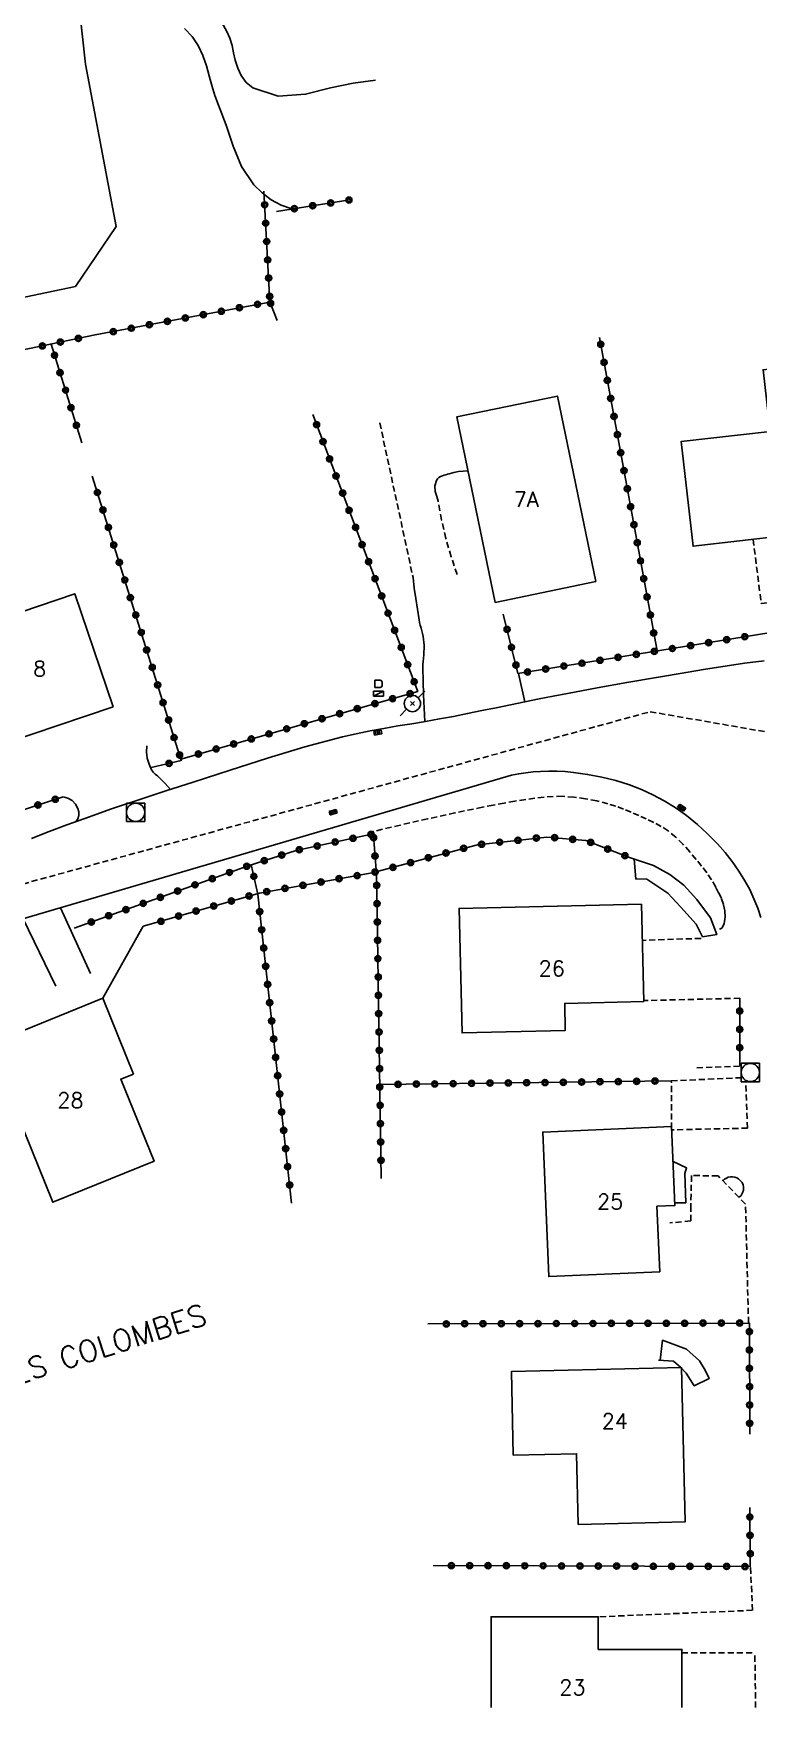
# Model space of a CAD drawing. Header units: millimetres. Extents: x 163000 to 164000, y 152000 to 153000.
# Drawn here: x 163207.2 to 163266.5, y 152000 to 152136.9 of the extents above; entities that cross this region are included whole.
import ezdxf
from ezdxf.enums import TextEntityAlignment as Align

# ---------------------------------------------------------------- set-up
doc = ezdxf.new("R2010")
doc.units = ezdxf.units.MM
doc.linetypes.add('DASHED', pattern=[0.75, 0.5, -0.25])
doc.layers.get('0').update_dxf_attribs({"linetype": 'CONTINUOUS'})
for name, color, linetype in [('W0001', 6, 'DASHED'), ('W0008', 7, 'CONTINUOUS'), ('W0017', 7, 'CONTINUOUS'), ('W0101', 7, 'CONTINUOUS'), ('W0105', 7, 'CONTINUOUS'), ('W0112', 1, 'DASHED'), ('W0211', 2, 'CONTINUOUS'), ('W0214', 2, 'CONTINUOUS'), ('W0322', 7, 'CONTINUOUS'), ('W0323', 7, 'CONTINUOUS'), ('W0401', 7, 'CONTINUOUS'), ('W0420', 7, 'CONTINUOUS'), ('W0438', 7, 'CONTINUOUS'), ('W0473', 7, 'CONTINUOUS'), ('W0989', 7, 'CONTINUOUS'), ('W0991', 7, 'CONTINUOUS')]:
    doc.layers.add(name, color=color, linetype=linetype)
doc.styles.get("Standard").update_dxf_attribs({"font": 'romans.shx', "width": 0.85})

# ---------------------------------------------------------------- blocks, each defined once
blk = doc.blocks.new('T473')
for p, q in [((-0.166667, 0.166667), (0.166667, -0.166667)), ((-0.166667, -0.166667), (0.166667, 0.166667)), ((0.500001, 0.500001), (1.000002, 1.000002)), ((-1.000002, -1.000002), (-0.500001, -0.500001))]:
    blk.add_line(p, q)
blk.add_ellipse((0, 0), major_axis=(0.471405, 0.471405), ratio=1, start_param=5.4977871438, end_param=11.780972451)
blk = doc.blocks.new('T420')
for p, q in [((0.75, 0.75), (-0.75, 0.75)), ((-0.75, 0.75), (-0.75, -0.75)), ((0.75, 0.75), (0.75, -0.75)), ((0.75, -0.75), (-0.75, -0.75))]:
    blk.add_line(p, q)
blk.add_ellipse((0, 0), major_axis=(-0.53, 0.53), ratio=1, start_param=3.926991, end_param=10.210176)
blk = doc.blocks.new('T401')
for p, q in [((-0.3, 0.3), (0, 0.3)), ((-0.3, -0.25), (-0.3, 0.3)), ((-0.3, 0.15), (0, 0.15)), ((-0.3, 0), (0, 0)), ((0, 0.3), (0, -0.25)), ((-0.3, -0.15), (0, -0.15)), ((-0.3, -0.25), (-0.3, -0.3)), ((-0.3, -0.3), (0, -0.3)), ((0, -0.3), (0, -0.25))]:
    blk.add_line(p, q)
blk = doc.blocks.new('T438')
for p, q in [((-0.4, 0.2), (0.4, 0.2)), ((-0.4, -0.2), (-0.4, 0.2)), ((0.15, 1.1), (-0.3, 1.1)), ((-0.3, 1.1), (-0.3, 0.5)), ((-0.3, 0.5), (0.15, 0.5)), ((0.3, 0.65), (0.3, 0.95)), ((0.4, 0.2), (0.4, -0.2))]:
    blk.add_line(p, q)
at = {"flags": 128}
for points in [[(-0.4, -0.2), (0.4, 0.2)], [(0.4, -0.2), (-0.4, -0.2)]]:
    blk.add_lwpolyline(points, dxfattribs=at)
for centre, major_axis, start_param, end_param in [((0.15, 0.95), (0.106, -0.106), 0.785398, 2.356194), ((0.15, 0.65), (0.106, 0.106), 3.926991, 5.497787)]:
    blk.add_ellipse(centre, major_axis=major_axis, ratio=1, start_param=start_param, end_param=end_param)
blk = doc.blocks.new('t323o')
at = {"color": 0, "linetype": 'Continuous'}
for radius in [0.25, 0.15]:
    blk.add_circle((0, 0), radius, dxfattribs=at)
blk = doc.blocks.new('t322o')
at = {"color": 0, "linetype": 'Continuous'}
for radius in [0.25, 0.15]:
    blk.add_circle((0, 0), radius, dxfattribs=at)

msp = doc.modelspace()

# ---------------------------------------------------------------- linework, layer by layer
at = {"layer": 'W0001'}
msp.add_lwpolyline([(163155.66, 152000), (163154.91, 152005.36), (163156.98, 152020.36), (163167.13, 152045.5), (163197.68, 152064.97), (163257.66, 152081.45), (163269.49, 152079.39), (163271.09, 152000)], dxfattribs=at)
at = {"layer": 'W0008'}
for points in [[(163266.98, 152085.62), (163265.37, 152085.43), (163263.78, 152085.18), (163262.18, 152084.92), (163260.59, 152084.66), (163258.17, 152084.25), (163255.74, 152083.83), (163253.33, 152083.4), (163250.91, 152082.95), (163249.74, 152082.73), (163248.57, 152082.5), (163247.4, 152082.26), (163246.24, 152082.02), (163245.07, 152081.78), (163243.9, 152081.54), (163242.73, 152081.3), (163241.57, 152081.07), (163240.43, 152080.86), (163239.3, 152080.66), (163238.16, 152080.47), (163237.03, 152080.29), (163235.89, 152080.09), (163234.76, 152079.88), (163233.63, 152079.65), (163232.51, 152079.39), (163229.42, 152078.58), (163226.36, 152077.66), (163223.32, 152076.68), (163220.29, 152075.7), (163218.06, 152074.99), (163215.84, 152074.25), (163213.62, 152073.5), (163211.42, 152072.72), (163209.96, 152072.19), (163208.51, 152071.64), (163207.07, 152071.08)], [(163206.16, 152064.45), (163246.33, 152076.25)], [(163246.33, 152076.25), (163246.91, 152076.37), (163247.5, 152076.46), (163248.09, 152076.53), (163248.68, 152076.57), (163249.36, 152076.59), (163250.03, 152076.59), (163250.71, 152076.56), (163251.38, 152076.49), (163252.54, 152076.32), (163253.7, 152076.1), (163254.84, 152075.82), (163255.96, 152075.47), (163256.94, 152075.09), (163257.89, 152074.65), (163258.81, 152074.16), (163259.7, 152073.61), (163260.63, 152072.95), (163261.52, 152072.23), (163262.36, 152071.47), (163263.16, 152070.65), (163263.78, 152069.94), (163264.37, 152069.2), (163264.91, 152068.42), (163265.41, 152067.62), (163265.8, 152066.9), (163266.15, 152066.15), (163266.46, 152065.39), (163266.72, 152064.61)]]:
    msp.add_lwpolyline(points, dxfattribs=at)
at = {"layer": 'W0017'}
for points in [[(163238.27, 152092.43), (163238.37, 152091.56), (163238.49, 152090.7), (163238.62, 152089.83), (163238.76, 152088.97), (163238.81, 152088.74), (163238.86, 152088.52), (163238.92, 152088.29), (163238.98, 152088.06), (163239.04, 152087.84), (163239.09, 152087.61), (163239.13, 152087.37), (163239.16, 152087.14), (163239.17, 152086.88), (163239.17, 152086.62), (163239.16, 152086.35), (163239.14, 152086.09), (163239.12, 152085.83), (163239.1, 152085.57), (163239.08, 152085.31), (163239.08, 152085.05), (163239.09, 152083.94), (163239.12, 152082.84), (163239.17, 152081.74), (163239.23, 152080.64)], [(163246.9, 152084.58), (163247.4, 152082.25)], [(163218.44, 152075.08), (163218.22, 152075.33), (163217.99, 152075.57), (163217.77, 152075.81), (163217.54, 152076.04), (163217.46, 152076.12), (163217.37, 152076.2), (163217.28, 152076.27), (163217.19, 152076.35), (163217.11, 152076.42), (163217.02, 152076.51), (163216.95, 152076.6), (163216.89, 152076.7), (163216.68, 152077.16), (163216.54, 152077.65), (163216.48, 152078.15), (163216.49, 152078.66)], [(163209.66, 152074.5), (163210.05, 152074.39), (163210.39, 152074.18), (163210.67, 152073.89), (163210.87, 152073.53), (163210.93, 152073.25), (163210.93, 152072.97), (163210.85, 152072.69), (163210.7, 152072.44)], [(163206.38, 152064.52), (163209.06, 152059.01)], [(163211.89, 152060.03), (163209.44, 152065.42)]]:
    msp.add_lwpolyline(points, dxfattribs=at)
at = {"layer": 'W0101'}
for points in [[(163271.74, 152109.98), (163266.9, 152109.42), (163267.48, 152104.38), (163260.19, 152103.54), (163261.17, 152094.98), (163268.75, 152095.85), (163268.97, 152093.92), (163273.52, 152094.44), (163271.74, 152109.98)], [(163253.21, 152092.09), (163244.99, 152090.39), (163241.85, 152105.56), (163250.07, 152107.26), (163253.21, 152092.09)], [(163213.75, 152081.85), (163204.87, 152078.85), (163201.74, 152088.09), (163210.61, 152091.1), (163213.75, 152081.85)], [(163256.95, 152065.72), (163242.03, 152065.36), (163242.28, 152055.18), (163250.72, 152055.38), (163250.67, 152057.59), (163257.14, 152057.75), (163256.95, 152065.72)], [(163215.4, 152051.81), (163212.9, 152058.01), (163203.58, 152054.24), (163208.8, 152041.33), (163217.09, 152044.68), (163214.37, 152051.4), (163215.4, 152051.81)], [(163258.21, 152041.01), (163258.44, 152035.64), (163249.37, 152035.25), (163248.87, 152047.07), (163259.41, 152047.52), (163259.68, 152041.07), (163258.21, 152041.01)], [(163251.77, 152014.98), (163251.64, 152020.76), (163246.47, 152020.65), (163246.32, 152027.48), (163260.22, 152027.8), (163260.51, 152015.18), (163251.77, 152014.98)]]:
    msp.add_lwpolyline(points, close=True, dxfattribs=at)
for points in [[(163253.41, 152004.75), (163253.41, 152007.42), (163244.65, 152007.42), (163244.65, 152000)], [(163260.25, 152000), (163260.25, 152004.75), (163253.41, 152004.75)]]:
    msp.add_lwpolyline(points, dxfattribs=at)
at = {"layer": 'W0105'}
for points in [[(163255.88, 152069.55), (163257.92, 152068.87), (163259.28, 152068.14), (163260.41, 152067.25), (163261.48, 152066.1), (163262.58, 152064.58), (163263.1, 152063.22), (163261.95, 152063.04), (163261.43, 152064.06), (163260.17, 152065.47), (163259.1, 152066.6), (163257.4, 152067.75), (163256.48, 152067.77), (163256.34, 152069.4)], [(163259.67, 152041.27), (163260.57, 152041.29), (163260.49, 152043.67), (163260.64, 152044.14), (163259.53, 152044.66)], [(163258.34, 152028.41), (163259.57, 152028.33), (163260.15, 152027.84), (163260.59, 152027.34), (163261.25, 152026.32), (163262.48, 152026.9), (163262.16, 152027.58), (163261.69, 152028.36), (163260.64, 152029.3), (163258.68, 152030.04), (163258.48, 152028.4)]]:
    msp.add_lwpolyline(points, dxfattribs=at)
at = {"layer": 'W0112'}
for points in [[(163235.55, 152105.07), (163238.27, 152092.43)], [(163241.88, 152092.66), (163241.39, 152094.13), (163240.96, 152095.62), (163240.6, 152097.13), (163240.31, 152098.66), (163240.21, 152099.04), (163240.09, 152099.46), (163240.05, 152099.92), (163240.18, 152100.36), (163240.27, 152100.49), (163240.39, 152100.6), (163240.52, 152100.68), (163240.67, 152100.75), (163240.81, 152100.79), (163240.95, 152100.83), (163241.09, 152100.87), (163241.23, 152100.91), (163241.6, 152101.01), (163241.99, 152101.09), (163242.38, 152101.13), (163242.77, 152101.14)], [(163266.08, 152095.54), (163266.08, 152095.54), (163266.74, 152090.31), (163267.58, 152090.41)], [(163263.34, 152063.67), (163263.4, 152063.68), (163263.46, 152063.71), (163263.51, 152063.75), (163263.55, 152063.8), (163263.64, 152063.95), (163263.7, 152064.12), (163263.75, 152064.29), (163263.77, 152064.47), (163263.78, 152064.64), (163263.78, 152064.81), (163263.77, 152064.99), (163263.76, 152065.16), (163263.66, 152065.67), (163263.48, 152066.17), (163263.26, 152066.64), (163263.03, 152067.09), (163262.68, 152067.7), (163262.29, 152068.28), (163261.87, 152068.83), (163261.43, 152069.37), (163260.9, 152069.99), (163260.35, 152070.6), (163259.76, 152071.18), (163259.13, 152071.7), (163258.56, 152072.07), (163257.95, 152072.39), (163257.34, 152072.68), (163256.72, 152072.96), (163256.1, 152073.23), (163255.48, 152073.49), (163254.85, 152073.73), (163254.21, 152073.92), (163253.29, 152074.15), (163252.37, 152074.33), (163251.43, 152074.46), (163250.49, 152074.53), (163249.73, 152074.52), (163248.98, 152074.46), (163248.23, 152074.37), (163247.48, 152074.27), (163246.59, 152074.13), (163245.71, 152073.98), (163244.83, 152073.81), (163243.95, 152073.64), (163241.7, 152073.18), (163239.46, 152072.69), (163237.23, 152072.18), (163235, 152071.65)], [(163261.82, 152062.91), (163257.02, 152062.75)], [(163264.99, 152058.01), (163257.14, 152057.82)], [(163261.48, 152052.33), (163264.99, 152052.46)], [(163259.39, 152051.26), (163265.3, 152051.52)], [(163259.41, 152047.34), (163259.39, 152051.26)], [(163265.62, 152047.39), (163265.46, 152051.29)], [(163265.62, 152047.39), (163259.42, 152047.25)], [(163265.7, 152031.45), (163265.46, 152041.18), (163263.21, 152043.49), (163261.04, 152043.51), (163260.98, 152041.05), (163260.98, 152039.8), (163259.28, 152039.64)], [(163264.93, 152041.73), (163265.09, 152041.89), (163265.22, 152042.09), (163265.29, 152042.31), (163265.3, 152042.55), (163265.26, 152042.75), (163265.17, 152042.94), (163265.04, 152043.09), (163264.88, 152043.23), (163264.74, 152043.32), (163264.57, 152043.38), (163264.4, 152043.41), (163264.23, 152043.41), (163264.05, 152043.37), (163263.89, 152043.3), (163263.74, 152043.21), (163263.61, 152043.08)], [(163266.04, 152007.95), (163265.85, 152011.53)], [(163266.04, 152007.95), (163253.41, 152007.42)], [(163260.25, 152004.47), (163266.22, 152004.47)], [(163266.28, 152000), (163266.22, 152004.47)]]:
    msp.add_lwpolyline(points, dxfattribs=at)
at = {"layer": 'W0211'}
for points in [[(163219.58, 152137.34), (163220.21, 152136.68), (163220.71, 152135.93), (163221.09, 152135.12), (163221.38, 152134.28), (163221.6, 152133.47), (163221.81, 152132.66), (163222.05, 152131.85), (163222.36, 152131.06), (163222.98, 152129.43), (163223.55, 152127.72), (163224.25, 152126.04), (163225.26, 152124.54), (163225.92, 152123.88), (163226.66, 152123.33), (163227.48, 152122.88), (163228.35, 152122.57)], [(163212.9, 152058.01), (163216.21, 152063.9)]]:
    msp.add_lwpolyline(points, dxfattribs=at)
at = {"layer": 'W0214'}
for points in [[(163235.21, 152133.11), (163233.37, 152132.86), (163231.53, 152132.48), (163229.48, 152131.95), (163227.25, 152131.79), (163225.16, 152132.47), (163224.61, 152132.92), (163224.21, 152133.48), (163223.93, 152134.1), (163223.73, 152134.73), (163223.6, 152135.33), (163223.47, 152135.93), (163223.3, 152136.54), (163223.04, 152137.1), (163222.25, 152138.5), (163221.44, 152139.93), (163220.44, 152141.29), (163219.16, 152142.39), (163217.7, 152143.18), (163216.11, 152143.69), (163214.47, 152143.92), (163212.8, 152143.85)], [(163210.96, 152139.13), (163211.49, 152134.41), (163213.98, 152121.14), (163210.66, 152116.24), (163189.17, 152111.74)]]:
    msp.add_lwpolyline(points, dxfattribs=at)
at = {"layer": 'W0322'}
for points in [[(163227.09, 152122.37), (163233.1, 152123.31)], [(163188.93, 152101.52), (163187.36, 152106.09), (163187.23, 152107.08), (163212.28, 152112.27)], [(163216.21, 152063.9), (163225.71, 152066.62), (163234.94, 152068.27), (163243.53, 152070.57), (163249.21, 152071.2), (163252.4, 152070.92), (163255.88, 152069.55)]]:
    msp.add_lwpolyline(points, dxfattribs=at)
at = {"layer": 'W0323'}
for points in [[(163212.28, 152112.27), (163226.57, 152114.96), (163226.08, 152124.02)], [(163227.15, 152113.45), (163226.57, 152114.98)], [(163208.67, 152111.52), (163211.19, 152103.45)], [(163253.52, 152112.05), (163258.22, 152086.42)], [(163219.28, 152077.58), (163238.66, 152083.11), (163230.07, 152105.75)], [(163212.04, 152100.72), (163219.32, 152077.46), (163216.86, 152076.88)], [(163245.65, 152089.44), (163246.85, 152084.58), (163268.36, 152088.06)], [(163209.66, 152074.5), (163199.27, 152071.1), (163198.77, 152072.78)], [(163235.01, 152071.45), (163228.72, 152070.1), (163224.79, 152068.85), (163210.55, 152063.74)], [(163235, 152071.65), (163235.29, 152068.15)], [(163225.57, 152066.52), (163225.04, 152068.93)], [(163235.28, 152068.53), (163235.67, 152043.26)], [(163225.57, 152066.52), (163228.34, 152041.25)], [(163264.99, 152052.46), (163264.99, 152058.01)], [(163259.39, 152051.26), (163235.55, 152050.95)], [(163265.8, 152022.37), (163265.77, 152031.45), (163239.48, 152031.38)], [(163239.91, 152011.62), (163265.85, 152011.53), (163265.8, 152016.37)]]:
    msp.add_lwpolyline(points, dxfattribs=at)

# ---------------------------------------------------------------- block references
at = {"layer": 'W0322'}
for p, rotation in [((163231.54, 152123.07), 8.937031441143892), ((163233.02, 152123.3), 8.937031441143892), ((163228.57, 152122.6), 8.937031441143892), ((163230.06, 152122.83), 8.937031441143892), ((163210.9, 152111.98), 11.68936970411852), ((163207.96, 152111.37), 11.68936970411852), ((163209.43, 152111.68), 11.68936970411852), ((163246.85, 152070.94), 6.311211906759288), ((163248.34, 152071.11), 6.311211906759288), ((163249.84, 152071.15), 354.8479228216349), ((163251.33, 152071.01), 354.8479228216349), ((163239.52, 152069.5), 15.01835911116666), ((163240.96, 152069.89), 15.01835911116666), ((163242.41, 152070.28), 15.01835911116666), ((163243.87, 152070.61), 6.311211906759288), ((163245.36, 152070.78), 6.311211906759288), ((163252.8, 152070.76), 338.6456218825059), ((163254.19, 152070.21), 338.6456218825059), ((163255.59, 152069.67), 338.6456218825059), ((163235.17, 152068.33), 15.01835911116666), ((163236.62, 152068.72), 15.01835911116666), ((163238.07, 152069.11), 15.01835911116666), ((163227.79, 152067), 10.11905477383122), ((163229.27, 152067.26), 10.11905477383122), ((163230.74, 152067.52), 10.11905477383122), ((163232.22, 152067.79), 10.11905477383122), ((163233.7, 152068.05), 10.11905477383122), ((163221.97, 152065.55), 15.9870835646628), ((163223.42, 152065.97), 15.9870835646628), ((163224.86, 152066.38), 15.9870835646628), ((163226.31, 152066.73), 10.11905477383122), ((163217.65, 152064.31), 15.9870835646628), ((163219.09, 152064.73), 15.9870835646628), ((163220.53, 152065.14), 15.9870835646628)]:
    msp.add_blockref('t322o', p, dxfattribs=dict(at, rotation=rotation))
at = {"layer": 'W0323'}
for p, rotation in [((163226.14, 152122.91), 93.09527278963566), ((163226.22, 152121.41), 93.09527278963566), ((163226.3, 152119.91), 93.09527278963566), ((163226.38, 152118.41), 93.09527278963566), ((163226.46, 152116.92), 93.09527278963566), ((163225.55, 152114.77), 10.68300000508252), ((163226.54, 152115.42), 93.09527278963566), ((163226.62, 152114.85), 110.7777788882012), ((163218.18, 152113.38), 10.68300000508252), ((163219.65, 152113.66), 10.68300000508252), ((163221.12, 152113.93), 10.68300000508252), ((163222.6, 152114.21), 10.68300000508252), ((163224.07, 152114.49), 10.68300000508252), ((163213.75, 152112.54), 10.68300000508252), ((163215.23, 152112.82), 10.68300000508252), ((163216.7, 152113.1), 10.68300000508252), ((163208.95, 152110.61), 287.3697493496262), ((163253.62, 152111.5), 280.401816778357), ((163253.89, 152110.02), 280.401816778357), ((163209.4, 152109.18), 287.3697493496262), ((163254.16, 152108.55), 280.401816778357), ((163209.85, 152107.75), 287.3697493496262), ((163254.43, 152107.07), 280.401816778357), ((163210.29, 152106.32), 287.3697493496262), ((163254.7, 152105.6), 280.401816778357), ((163210.74, 152104.88), 287.3697493496262), ((163230.38, 152104.94), 110.7777788897602), ((163254.98, 152104.12), 280.401816778357), ((163230.91, 152103.54), 110.7777788897602), ((163255.25, 152102.65), 280.401816778357), ((163231.44, 152102.13), 110.7777788897602), ((163255.52, 152101.17), 280.401816778357), ((163231.97, 152100.73), 110.7777788897602), ((163255.79, 152099.69), 280.401816778357), ((163212.46, 152099.38), 287.3697493496262), ((163232.51, 152099.33), 110.7777788897602), ((163212.91, 152097.95), 287.3697493496262), ((163233.04, 152097.93), 110.7777788897602), ((163256.06, 152098.22), 280.401816778357), ((163213.36, 152096.52), 287.3697493496262), ((163233.57, 152096.53), 110.7777788897602), ((163256.33, 152096.74), 280.401816778357), ((163213.8, 152095.09), 287.3697493496262), ((163234.1, 152095.12), 110.7777788897602), ((163256.6, 152095.27), 280.401816778357), ((163214.25, 152093.66), 287.3697493496262), ((163234.63, 152093.72), 110.7777788897602), ((163256.87, 152093.79), 280.401816778357), ((163214.7, 152092.23), 287.3697493496262), ((163235.17, 152092.32), 110.7777788897602), ((163257.14, 152092.32), 280.401816778357), ((163215.15, 152090.79), 287.3697493496262), ((163235.7, 152090.92), 110.7777788897602), ((163257.41, 152090.84), 280.401816778357), ((163215.6, 152089.36), 287.3697493496262), ((163236.23, 152089.51), 110.7777788897602), ((163257.68, 152089.37), 280.401816778357), ((163216.04, 152087.93), 287.3697493496262), ((163236.76, 152088.11), 110.7777788897602), ((163245.96, 152088.18), 283.8911978510736), ((163257.95, 152087.89), 280.401816778357), ((163263.92, 152087.34), 9.190832979825425), ((163265.4, 152087.58), 9.190832979825425), ((163216.49, 152086.5), 287.3697493496262), ((163237.3, 152086.71), 110.7777788897602), ((163246.32, 152086.72), 283.8911978510736), ((163256.52, 152086.14), 9.190832979825425), ((163258, 152086.38), 9.190832979825425), ((163259.48, 152086.62), 9.190832979825425), ((163260.96, 152086.86), 9.190832979825425), ((163262.44, 152087.1), 9.190832979825425), ((163216.94, 152085.07), 287.3697493496262), ((163237.83, 152085.31), 110.7777788897602), ((163246.68, 152085.26), 283.8911978510736), ((163247.63, 152084.7), 9.190832979825425), ((163249.11, 152084.94), 9.190832979825425), ((163250.6, 152085.18), 9.190832979825425), ((163252.08, 152085.42), 9.190832979825425), ((163253.56, 152085.66), 9.190832979825425), ((163255.04, 152085.9), 9.190832979825425), ((163217.39, 152083.64), 287.3697493496262), ((163238.36, 152083.9), 110.7777788897602), ((163217.83, 152082.2), 287.3697493496262), ((163235.15, 152082.11), 15.92010135480467), ((163236.59, 152082.52), 15.92010135480467), ((163238.03, 152082.93), 15.92010135480467), ((163218.28, 152080.77), 287.3697493496262), ((163229.38, 152080.46), 15.92010135480467), ((163230.82, 152080.87), 15.92010135480467), ((163232.26, 152081.29), 15.92010135480467), ((163233.71, 152081.7), 15.92010135480467), ((163218.73, 152079.34), 287.3697493496262), ((163225.05, 152079.23), 15.92010135480467), ((163226.49, 152079.64), 15.92010135480467), ((163227.94, 152080.05), 15.92010135480467), ((163219.18, 152077.91), 287.3697493496262), ((163220.72, 152077.99), 15.92010135480467), ((163222.17, 152078.41), 15.92010135480467), ((163223.61, 152078.82), 15.92010135480467), ((163218.32, 152077.22), 193.1725656404715), ((163207.59, 152073.82), 198.1313427890092), ((163209.01, 152074.29), 198.1313427890092), ((163233.36, 152071.1), 192.0950435177174), ((163234.83, 152071.41), 192.0950435177174), ((163235.04, 152071.14), 274.7990499235597), ((163227.53, 152069.72), 197.744672682158), ((163228.96, 152070.16), 192.0950435177174), ((163230.43, 152070.47), 192.0950435177174), ((163231.9, 152070.79), 192.0950435177174), ((163235.16, 152069.64), 274.7990499235597), ((163223.26, 152068.3), 199.7205162981134), ((163224.67, 152068.81), 199.7205162981134), ((163226.1, 152069.27), 197.744672682158), ((163219.02, 152066.78), 199.7205162981134), ((163220.44, 152067.29), 199.7205162981134), ((163221.85, 152067.79), 199.7205162981134), ((163225.25, 152067.98), 102.6214914322813), ((163235.3, 152067.26), 270.8704488204272), ((163216.2, 152065.77), 199.7205162981134), ((163217.61, 152066.27), 199.7205162981134), ((163235.33, 152065.76), 270.8704488204272), ((163211.96, 152064.25), 199.7205162981134), ((163213.38, 152064.76), 199.7205162981134), ((163214.79, 152065.26), 199.7205162981134), ((163225.73, 152065.1), 276.2429664563796), ((163235.35, 152064.26), 270.8704488204272), ((163225.89, 152063.61), 276.2429664563796), ((163235.37, 152062.76), 270.8704488204272), ((163226.06, 152062.12), 276.2429664563796), ((163226.22, 152060.63), 276.2429664563796), ((163235.39, 152061.26), 270.8704488204272), ((163226.38, 152059.14), 276.2429664563796), ((163235.42, 152059.76), 270.8704488204272), ((163226.54, 152057.65), 276.2429664563796), ((163235.44, 152058.26), 270.8704488204272), ((163226.71, 152056.16), 276.2429664563796), ((163235.46, 152056.76), 270.8704488204272), ((163264.99, 152056.96), 90), ((163226.87, 152054.67), 276.2429664563796), ((163235.49, 152055.26), 270.8704488204272), ((163264.99, 152055.46), 90), ((163227.03, 152053.18), 276.2429664563796), ((163235.51, 152053.76), 270.8704488204272), ((163264.99, 152053.96), 90), ((163235.53, 152052.26), 270.8704488204272), ((163227.2, 152051.68), 276.2429664563796), ((163235.55, 152050.76), 270.8704488204272), ((163237.05, 152050.97), 180.7536923416661), ((163238.55, 152050.99), 180.7536923416661), ((163240.05, 152051.01), 180.7536923416661), ((163241.55, 152051.03), 180.7536923416661), ((163243.05, 152051.05), 180.7536923416661), ((163244.55, 152051.07), 180.7536923416661), ((163246.05, 152051.09), 180.7536923416661), ((163247.55, 152051.1), 180.7536923416661), ((163249.05, 152051.12), 180.7536923416661), ((163250.55, 152051.14), 180.7536923416661), ((163252.05, 152051.16), 180.7536923416661), ((163253.55, 152051.18), 180.7536923416661), ((163255.05, 152051.2), 180.7536923416661), ((163256.55, 152051.22), 180.7536923416661), ((163258.05, 152051.24), 180.7536923416661), ((163227.36, 152050.19), 276.2429664563796), ((163235.58, 152049.26), 270.8704488204272), ((163227.52, 152048.7), 276.2429664563796), ((163235.6, 152047.76), 270.8704488204272), ((163227.69, 152047.21), 276.2429664563796), ((163227.85, 152045.72), 276.2429664563796), ((163235.62, 152046.26), 270.8704488204272), ((163228.01, 152044.23), 276.2429664563796), ((163235.65, 152044.76), 270.8704488204272), ((163228.18, 152042.74), 276.2429664563796), ((163240.98, 152031.38), 180.1567394732841), ((163242.48, 152031.39), 180.1567394732841), ((163243.98, 152031.39), 180.1567394732841), ((163245.48, 152031.39), 180.1567394732841), ((163246.98, 152031.4), 180.1567394732841), ((163248.48, 152031.4), 180.1567394732841), ((163249.98, 152031.41), 180.1567394732841), ((163251.48, 152031.41), 180.1567394732841), ((163252.98, 152031.41), 180.1567394732841), ((163254.48, 152031.42), 180.1567394732841), ((163255.98, 152031.42), 180.1567394732841), ((163257.48, 152031.43), 180.1567394732841), ((163258.98, 152031.43), 180.1567394732841), ((163260.48, 152031.43), 180.1567394732841), ((163261.98, 152031.44), 180.1567394732841), ((163263.48, 152031.44), 180.1567394732841), ((163264.98, 152031.45), 180.1567394732841), ((163265.78, 152030.75), 90.16512208113444), ((163265.78, 152029.25), 90.16512208113444), ((163265.78, 152027.75), 90.16512208113444), ((163265.79, 152026.25), 90.16512208113444), ((163265.79, 152024.75), 90.16512208113444), ((163265.8, 152023.25), 90.16512208113444), ((163265.81, 152015.59), 90.61938484181472), ((163265.82, 152014.09), 90.61938484181472), ((163265.84, 152012.59), 90.61938484181472), ((163241.41, 152011.61), 359.8095499378322), ((163242.91, 152011.61), 359.8095499378322), ((163244.41, 152011.6), 359.8095499378322), ((163245.91, 152011.6), 359.8095499378322), ((163247.41, 152011.59), 359.8095499378322), ((163248.91, 152011.59), 359.8095499378322), ((163250.41, 152011.58), 359.8095499378322), ((163251.91, 152011.58), 359.8095499378322), ((163253.41, 152011.57), 359.8095499378322), ((163254.91, 152011.57), 359.8095499378322), ((163256.41, 152011.56), 359.8095499378322), ((163257.91, 152011.56), 359.8095499378322), ((163259.41, 152011.55), 359.8095499378322), ((163260.91, 152011.55), 359.8095499378322), ((163262.41, 152011.54), 359.8095499378322), ((163263.91, 152011.54), 359.8095499378322), ((163265.41, 152011.53), 359.8095499378322)]:
    msp.add_blockref('t323o', p, dxfattribs=dict(at, rotation=rotation))
at = {"layer": 'W0401'}
for p, rotation in [((163235.36, 152079.89), 100.4171852725114), ((163231.78, 152073.09), 286.3733747853648), ((163260.15, 152073.48), 235.086372232018)]:
    msp.add_blockref('T401', p, dxfattribs=dict(at, rotation=rotation))
at = {"layer": 'W0420'}
for p in [(163215.58, 152073.22), (163265.85, 152051.94)]:
    msp.add_blockref('T420', p, dxfattribs=at)
at = {"layer": 'W0438'}
msp.add_blockref('T438', (163235.44, 152082.93), dxfattribs=at)
at = {"layer": 'W0473'}
msp.add_blockref('T473', (163238.22, 152082.12), dxfattribs=at)

# ---------------------------------------------------------------- texts
at = {"layer": 'W0989'}
msp.add_text('CLOS DES COLOMBES', height=1.75, rotation=17.5716, dxfattribs=at).set_placement((163197.37, 152023.72))
at = {"layer": 'W0991'}
for s, p in [('7A', (163247.53, 152098.82)), ('8', (163207.74, 152084.97)), ('26', (163249.61, 152060.45)), ('28', (163210.25, 152049.67)), ('25', (163254.39, 152041.38)), ('24', (163254.77, 152023.43)), ('23', (163251.3, 152001.64))]:
    msp.add_text(s, height=1.25, dxfattribs=at).set_placement(p, align=Align.MIDDLE_CENTER)

doc.saveas('drawing.dxf')
